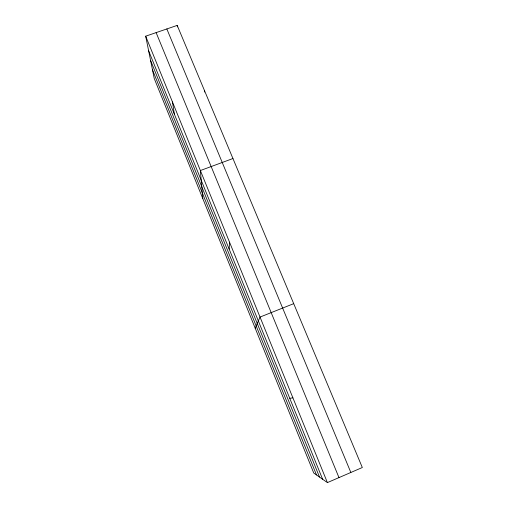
<?xml version="1.0" encoding="UTF-8"?>
<svg xmlns="http://www.w3.org/2000/svg" width="508" height="508" viewBox="0 0 508 508"><rect width="100%" height="100%" fill="white"/><g stroke="black" fill="none" stroke-linecap="round" stroke-linejoin="round"><path stroke-width="0.76" d="M229.165 249.123L229.533 242.176M255.2 328.206L260.02 317.068L293.713 303.657M327.406 482.6L362.318 467.519L177.203 25.4L145.682 36.189L154.229 78.473L313.747 473.012L327.406 482.6L145.682 36.189M232.95 158.528L200.368 170.536L202.781 198.571M289.744 398.291L292.906 397.853M166.84 28.95L350.844 472.472M156.121 32.614L338.976 477.603M148.641 50.832L322.624 479.247M150.584 60.452L319.513 477.063M152.483 69.837L316.497 474.948M172.447 101.937L174.39 114.237M177.203 25.4L177.375 26.899M204.489 90.564L204.565 92.056"/></g></svg>
